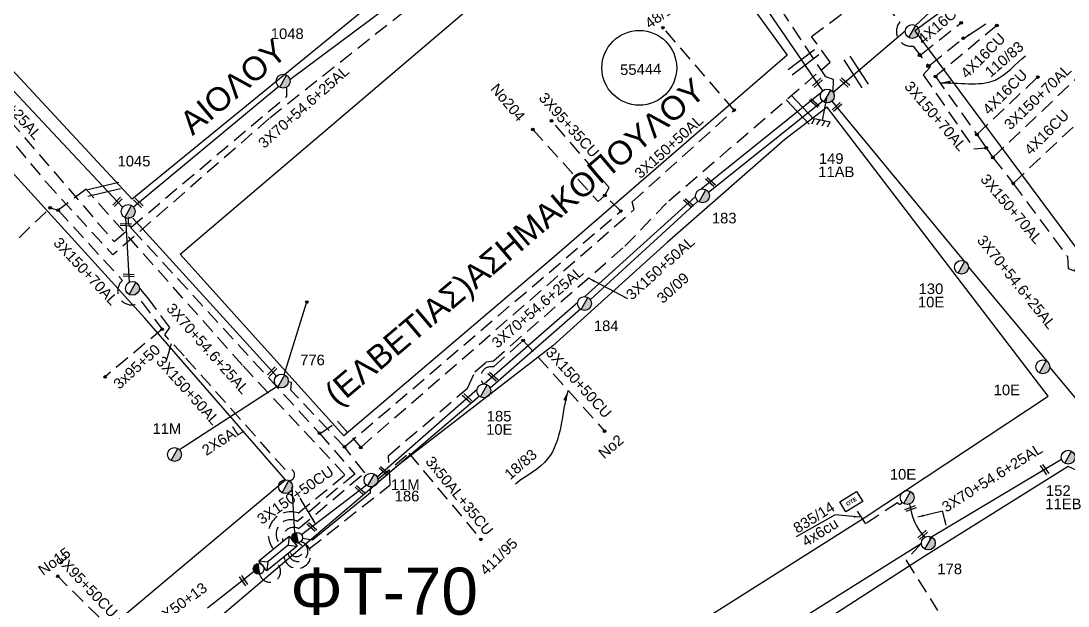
# Model space of a CAD drawing. Header units: millimetres. Extents: x 1266 to 3066, y 765 to 1784.
# Drawn here: x 1362.8 to 1540.8, y 1364.7 to 1464.3 of the extents above; entities that cross this region are included whole.
import ezdxf

# ---------------------------------------------------------------- set-up
doc = ezdxf.new("R2010")
doc.units = ezdxf.units.MM
doc.linetypes.add('DASHED', pattern=[19.05, 12.7, -6.35])
for name, color, linetype in [('Pillar OTE', 7, 'Continuous'), ('Άγνωστα', 7, 'Continuous'), ('Γείωση', 7, 'Continuous'), ('Γυμνά εναέρια ΧΤ και ΦΟΠ (3Φ)   4x50+16AL', 7, 'Continuous'), ('Επιγραφές - Σχήματα', 7, 'Continuous'), ('Καλώδια ΧΤ   2x6AL', 7, 'DASHED'), ('Καλώδια ΧΤ   3x150+50AL', 7, 'DASHED'), ('Καλώδια ΧΤ   3x150+50CU', 7, 'DASHED'), ('Καλώδια ΧΤ   3x95+35 CU', 7, 'DASHED'), ('Καλώδια ΧΤ   3x95+50CU', 7, 'DASHED'), ('Μηχανική τομή', 7, 'Continuous'), ('Στύλος ΦΜ', 7, 'Continuous'), ('Στύλος ΦΜ @ 1', 7, 'Continuous'), ('Συνδέσεις', 7, 'Continuous'), ('Συνεστραμμένα ΧΤ   3x70+54.6+25 AL', 7, 'SYN_LINE'), ('Τομή', 7, 'Continuous'), ('Υποσταθμός εναέριος 2 στύλων', 7, 'Continuous'), ('Υποσταθμός πόλεως', 7, 'Continuous'), ('Υπόβαθρο ΔΕΗ', 7, 'Continuous'), ('Υπόγεια καλώδια Δικτύου ΧΤ και Παρ. ΧΤ - 3X150+70 AL', 7, 'DASHED'), ('Υπόγεια καλώδια Παροχών ΧΤ   4x16CU', 7, 'DASHED'), ('Υπόγεια καλώδια Παροχών ΧΤ   4x50AL', 7, 'DASHED')]:
    doc.layers.add(name, color=color, linetype=linetype)
doc.styles.get("Standard").update_dxf_attribs({"font": 'arial.ttf'})
doc.linetypes.add('SYN_LINE', pattern='A,0.5,-0.0001,["/\\/\\/\\/",Standard,S=0.1,R=0,X=0,Y=-0.05],-0.25', length=0.7501)
doc.dimstyles.new('ISO-25', dxfattribs={"dimtxt": 2.5, "dimasz": 2.5, "dimexe": 1.25, "dimexo": 0.625, "dimtad": 1, "dimtxsty": 'Standard', "dimcen": 2.5, "dimadec": 0, "dimazin": 0, "dimtfac": 1, "dimtmove": 0, "dimatfit": 3, "dimfxl": 1, "dimarcsym": 0})

# ---------------------------------------------------------------- blocks, each defined once
blk = doc.blocks.new('ΥΠΑΡΧΩΝ ΤΣΙΜΕΝΤΕΝΙΟΣ ΣΤΥΛΟΣ')
at = {"layer": 'Στύλος ΦΜ'}
blk.add_hatch(color=7, dxfattribs=at).paths.add_polyline_path([(-1.29, -2.28, 0.574793), (2.62, 0, 0.268822), (1.3, 2.27)])
at = {"layer": 'Στύλος ΦΜ', "color": 7}
blk.add_line((-1.29, -2.28), (1.3, 2.27), dxfattribs=at)
blk.add_circle((0, 0), 2.62, dxfattribs=at)
at = {"layer": 'Στύλος ΦΜ', "flags": 4}
for tag, p in [('ΑΡΙΘΜΟΣ', (-4.68, 8.05)), ('ΤΥΠΟΣ', (-4.91, 3.03))]:
    blk.add_attdef(tag, p, '', height=4, dxfattribs=at)
blk = doc.blocks.new('ΜΗΧΑΝΙΚΗ ΤΟΜΗ')
at = {"layer": 'Μηχανική τομή', "ltscale": 40}
for p, q in [((-1.89, 0.78), (1.89, 0.78)), ((1.89, 0), (-1.89, 0))]:
    blk.add_line(p, q, dxfattribs=at)
blk = doc.blocks.new('_ΣΥΝΔΕΣΗ')
at = {"layer": 'Συνδέσεις', "linetype": 'SYN_LINE', "ltscale": 40}
blk.add_hatch(color=256, dxfattribs=at).paths.add_polyline_path([(0.5, -0.01, 1), (-0.5, -0.01, 1)])
at = {"layer": 'Συνδέσεις'}
blk.add_circle((0, -0.01), 0.5, dxfattribs=at)
blk = doc.blocks.new('ΓΕΙΩΣΗ')
at = {"layer": 'Γείωση', "ltscale": 40}
for p, q in [((-2.34, 11.45), (-3, 9.45)), ((-0.34, 11.45), (-1, 9.45)), ((0, 9.45), (0, 0)), ((1.66, 11.45), (1, 9.45)), ((3.66, 11.45), (3, 9.45))]:
    blk.add_line(p, q, dxfattribs=at)
blk.add_lwpolyline([(-3, 9.45), (3, 9.45)], dxfattribs=at)
blk = doc.blocks.new('ΥΠΟΣΤΑΘΜΟΣ ΕΝΑΕΡΙΟΣ ΕΠΙ 2 ΣΤΥΛΩΝ')
at = {"layer": 'Υποσταθμός εναέριος 2 στύλων', "linetype": 'Continuous'}
for points in [[(-11.97, -2.11, 0.574793), (-8.45, -0.07, 0.268822), (-9.64, 1.98)], [(9.68, -2.15, 0.574793), (13.19, -0.1, 0.268822), (12.01, 1.95)]]:
    blk.add_hatch(color=256, dxfattribs=at).paths.add_polyline_path(points)
for p, q in [((-11.97, -2.11), (-9.64, 1.98)), ((9.68, -2.15), (12.01, 1.95))]:
    blk.add_line(p, q, dxfattribs=at)
for centre in [(-10.81, -0.07), (10.84, -0.1)]:
    blk.add_circle(centre, 2.36, dxfattribs=at)
at = {"layer": 'Υποσταθμός πόλεως', "linetype": 'Continuous', "ltscale": 40}
blk.add_lwpolyline([(-8.57, 2.82), (8.57, 2.82), (8.57, -2.82), (-8.57, -2.82)], close=True, dxfattribs=at)
for points in [[(-5.75, 0), (-8.57, 2.82)], [(-8.57, -2.82), (-5.75, 0)], [(-5.75, 0), (5.75, 0)], [(5.75, 0), (8.57, 2.82)], [(8.57, -2.82), (5.75, 0)]]:
    blk.add_lwpolyline(points, dxfattribs=at)
at = {"layer": 'Υποσταθμός εναέριος 2 στύλων', "ltscale": 40, "flags": 1}
for tag, p in [('ΜΕΤΑΣΧΗΜΑΤΙΣΜΟΣ', (14.09, 2.51)), ('ΙΣΧΥΣ', (14.07, -0.28)), ('ΑΡΙΘΜΟΣ', (14.19, -3))]:
    blk.add_attdef(tag, p, '', height=1.8, dxfattribs=at)
blk = doc.blocks.new('ΤΟΜΗ')
at = {"layer": 'Τομή', "ltscale": 40}
for p, q in [((-5.68, 0), (5.68, 0)), ((5.68, -2.33), (-5.68, -2.33))]:
    blk.add_line(p, q, dxfattribs=at)
blk = doc.blocks.new('TSONTA XT1')
at = {"ltscale": 40}
h = blk.add_hatch(color=256, dxfattribs=at)
h.dxf.hatch_style = 1
h.paths.add_polyline_path([(595.96, 2487.66), (597.07, 2488.77), (595.96, 2489.87), (594.85, 2488.77)])
blk.add_lwpolyline([(594.85, 2488.77), (595.96, 2489.87), (597.07, 2488.77), (595.96, 2487.66)], close=True, dxfattribs=at)
blk = doc.blocks.new('PILLAR ΟΤΕ')
at = {"layer": 'Pillar OTE', "ltscale": 40}
blk.add_lwpolyline([(-3.31, 2.02), (3.39, 2.02), (3.39, -1.99), (-3.31, -1.99)], close=True, dxfattribs=at)
at = {"layer": 'Pillar OTE', "insert": (-1.81, 0.71), "char_height": 1.3575, "width": 109.961, "attachment_point": 1}
blk.add_mtext('{\\fArial|b1|i0|c161|p34;OTE}', dxfattribs=at)

msp = doc.modelspace()

# ---------------------------------------------------------------- linework, layer by layer
at = {"layer": 'Άγνωστα', "color": 85, "linetype": 'DASHED', "ltscale": 0.2}
for points in [[(1354.3, 1419.41), (1367.78, 1432.46), (1369.15, 1432.03)], [(1383.27, 1416.56), (1386.81, 1411.78), (1377.1, 1403.67)]]:
    msp.add_lwpolyline(points, dxfattribs=at)
at = {"layer": 'Άγνωστα', "color": 1, "linetype": 'DASHED', "ltscale": 0.2}
msp.add_lwpolyline([(1423.49, 1386.26), (1428.75, 1390.67), (1440.99, 1376.03)], dxfattribs=at)
at = {"layer": 'Άγνωστα', "color": 151, "linetype": 'DASHED', "ltscale": 0.2}
msp.add_lwpolyline([(1515.87, 1375.4), (1513.27, 1372.41), (1518.62, 1363.91)], dxfattribs=at)
at = {"layer": 'Άγνωστα', "color": 151, "ltscale": 0.2}
msp.add_lwpolyline([(1402.5, 1370.59), (1394.53, 1364.32)], dxfattribs=at)
at = {"layer": 'Άγνωστα', "color": 2, "linetype": 'DASHED', "ltscale": 0.2}
msp.add_arc((1409.8, 1373.39), 2.3, 188.3883, 75.9812, dxfattribs=at)
at = {"layer": 'Άγνωστα', "color": 62, "linetype": 'DASHED', "ltscale": 0.2}
msp.add_arc((1409.88, 1373.98), 1.71, 192.7085, 73.497, dxfattribs=at)
at = {"layer": 'Άγνωστα', "color": 1, "linetype": 'DASHED', "ltscale": 0.2}
msp.add_arc((1409.62, 1374.26), 1.17, 200.022, 76.3124, dxfattribs=at)
at = {"layer": 'Γυμνά εναέρια ΧΤ και ΦΟΠ (3Φ)   4x50+16AL', "color": 27}
msp.add_lwpolyline([(1499.1, 1452.36), (1485.16, 1472.8)], dxfattribs=at)
at = {"layer": 'Επιγραφές - Σχήματα', "linetype": 'Continuous'}
msp.add_circle((1467.91, 1456.27), 6.36, dxfattribs=at)
at = {"layer": 'Επιγραφές - Σχήματα', "color": 151, "linetype": 'DASHED', "ltscale": 0.2}
msp.add_arc((1405.12, 1370.56), 1.82, 194.7366, 52.2249, dxfattribs=at)
at = {"layer": 'Καλώδια ΧΤ   2x6AL', "color": 30, "linetype": 'SYN_LINE', "ltscale": 15}
msp.add_lwpolyline([(1407.55, 1404.05), (1411.43, 1416.42)], dxfattribs=at)
at = {"layer": 'Καλώδια ΧΤ   2x6AL', "color": 30, "linetype": 'SYN_LINE', "ltscale": 20}
msp.add_lwpolyline([(1406.37, 1402.04), (1389.77, 1391.28)], dxfattribs=at)
at = {"layer": 'Καλώδια ΧΤ   3x150+50AL', "color": 2, "ltscale": 0.2}
for points in [[(1411.84, 1374.45), (1425.55, 1385.28), (1425.31, 1390.29), (1438.69, 1401.76), (1439.98, 1404.52), (1441.89, 1406.21), (1443.11, 1406.41), (1465.48, 1425.92), (1472.93, 1433.64), (1500.35, 1457.21), (1497.2, 1461.6), (1505.23, 1467.53), (1502.78, 1471.66)], [(1407.72, 1387.9), (1390.53, 1407.24), (1387.28, 1410.81), (1388.13, 1412.08), (1384.58, 1416.85), (1382.93, 1418.89)]]:
    msp.add_lwpolyline(points, dxfattribs=at)
at = {"layer": 'Καλώδια ΧΤ   3x150+50AL', "color": 6, "ltscale": 0.2}
msp.add_lwpolyline([(1413.63, 1393.99), (1416.62, 1396.14), (1420.56, 1391.68), (1467.05, 1432.15), (1466.72, 1433.48), (1484.06, 1449.09), (1471.94, 1463.1)], dxfattribs=at)
at = {"layer": 'Καλώδια ΧΤ   3x150+50AL', "color": 30, "ltscale": 0.2}
msp.add_lwpolyline([(1417.82, 1391.76), (1464.8, 1431.9), (1462.05, 1434.55)], dxfattribs=at)
at = {"layer": 'Καλώδια ΧΤ   3x150+50AL', "color": 2, "ltscale": 0.2}
msp.add_arc((1408.28, 1387.02), 1.04, 277.133, 122.4072, dxfattribs=at)
at = {"layer": 'Καλώδια ΧΤ   3x150+50CU', "color": 7, "ltscale": 0.2}
msp.add_lwpolyline([(1401.36, 1512.47), (1404.56, 1514.09), (1433.99, 1470.59), (1405.01, 1447.63), (1378.44, 1424.45)], dxfattribs=at)
at = {"layer": 'Καλώδια ΧΤ   3x150+50CU', "color": 133, "ltscale": 0.2}
msp.add_lwpolyline([(1300.79, 1509.32), (1329.9, 1478.14), (1332.74, 1478.05), (1367.14, 1436.73), (1378.44, 1424.45)], dxfattribs=at)
at = {"layer": 'Καλώδια ΧΤ   3x150+50CU', "color": 5, "ltscale": 0.2}
msp.add_lwpolyline([(1301.72, 1509.95), (1330.31, 1479.39), (1333.61, 1479.05), (1378.64, 1426.7), (1408.01, 1451.47), (1408.01, 1453.01)], dxfattribs=at)
at = {"layer": 'Καλώδια ΧΤ   3x150+50CU', "linetype": 'DASHED', "ltscale": 0.2}
msp.add_lwpolyline([(1517.34, 1456.79), (1522.85, 1461.22)], dxfattribs=at)
at = {"layer": 'Καλώδια ΧΤ   3x150+50CU', "color": 85, "ltscale": 0.2}
msp.add_lwpolyline([(1409.94, 1380.51), (1409.94, 1380.51), (1417.89, 1387), (1400.46, 1405.67), (1373.91, 1435.6), (1369.15, 1432.03)], dxfattribs=at)
at = {"layer": 'Καλώδια ΧΤ   3x150+50CU', "color": 6, "ltscale": 0.2}
msp.add_lwpolyline([(1381.72, 1428.83), (1413.55, 1394.08), (1419.57, 1387.15), (1409.78, 1379.07)], dxfattribs=at)
at = {"layer": 'Καλώδια ΧΤ   3x150+50CU', "color": 1, "ltscale": 0.2}
msp.add_lwpolyline([(1443.13, 1405.37), (1448.16, 1409.87), (1462.02, 1394.46)], dxfattribs=at)
at = {"layer": 'Καλώδια ΧΤ   3x150+50CU', "color": 30, "ltscale": 0.2}
msp.add_lwpolyline([(1410, 1377.85), (1410, 1377.85), (1421.24, 1387.35), (1417.82, 1391.76), (1408.7, 1401.4), (1408.78, 1402.73), (1408.24, 1402.82)], dxfattribs=at)
at = {"layer": 'Καλώδια ΧΤ   3x150+50CU', "color": 151, "linetype": 'DASHED', "ltscale": 0.2}
msp.add_lwpolyline([(1512.57, 1382.36, -0.733966), (1511.83, 1382.26), (1506.41, 1378.68), (1504.47, 1381.61)], format="xyb", dxfattribs=at)
at = {"layer": 'Καλώδια ΧΤ   3x150+50CU', "color": 6, "ltscale": 0.2}
for centre, radius, start, end in [((1382.78, 1430.24), 1.76, 159.5387, 233.1393), ((1408.61, 1376.92), 2.44, 61.2683, 222.247)]:
    msp.add_arc(centre, radius, start, end, dxfattribs=at)
at = {"layer": 'Καλώδια ΧΤ   3x150+50CU', "color": 1, "ltscale": 0.2}
msp.add_arc((1442.74, 1403.63), 1.78, 77.4537, 220.9274, dxfattribs=at)
at = {"layer": 'Καλώδια ΧΤ   3x150+50CU', "color": 85, "ltscale": 0.2}
msp.add_arc((1408.7, 1376.86), 3.86, 71.2166, 219.5318, dxfattribs=at)
at = {"layer": 'Καλώδια ΧΤ   3x150+50CU', "color": 30, "ltscale": 0.2}
msp.add_arc((1409.15, 1376.19), 1.87, 62.9245, 194.6171, dxfattribs=at)
at = {"layer": 'Καλώδια ΧΤ   3x95+35 CU', "color": 30, "ltscale": 0.2}
msp.add_lwpolyline([(1449.8, 1445.78), (1460.93, 1433.5), (1462.05, 1434.55), (1462.78, 1435.93), (1453.01, 1447.25)], dxfattribs=at)
at = {"layer": 'Καλώδια ΧΤ   3x95+50CU', "color": 151, "ltscale": 0.2}
msp.add_lwpolyline([(1378.8, 1360.11), (1369.06, 1369.74)], dxfattribs=at)
at = {"layer": 'Συνεστραμμένα ΧΤ   3x70+54.6+25 AL', "color": 62, "ltscale": 20}
for p, q in [((1422.23, 1383.93), (1422.27, 1384.94)), ((1412.35, 1375.89), (1410.65, 1376.16))]:
    msp.add_line(p, q, dxfattribs=at)
at = {"layer": 'Συνεστραμμένα ΧΤ   3x70+54.6+25 AL', "color": 6, "ltscale": 20}
for points in [[(1430.29, 1470.51), (1408.53, 1454.22)], [(1406.64, 1453.08), (1381.96, 1432.58)]]:
    msp.add_lwpolyline(points, dxfattribs=at)
at = {"layer": 'Συνεστραμμένα ΧΤ   3x70+54.6+25 AL', "color": 27, "ltscale": 20}
for points in [[(1380.09, 1432.53), (1345.39, 1469.61)], [(1380.58, 1430.75), (1381.21, 1419.78)]]:
    msp.add_lwpolyline(points, dxfattribs=at)
at = {"layer": 'Συνεστραμμένα ΧΤ   3x70+54.6+25 AL', "color": 1, "ltscale": 8}
msp.add_lwpolyline([(1514.85, 1463.5), (1520.64, 1468.94)], dxfattribs=at)
at = {"layer": 'Συνεστραμμένα ΧΤ   3x70+54.6+25 AL', "color": 1, "ltscale": 20}
for points in [[(1500.85, 1452.11), (1513.13, 1462.56)], [(1478.46, 1435.65), (1498.92, 1452.17)], [(1458.65, 1417.34), (1477.48, 1434.36)], [(1441.56, 1402.47), (1457.44, 1416.38)], [(1423.36, 1386.68), (1440.37, 1401.6)]]:
    msp.add_lwpolyline(points, dxfattribs=at)
at = {"layer": 'Συνεστραμμένα ΧΤ   3x70+54.6+25 AL', "color": 62, "ltscale": 20}
for points in [[(1499.09, 1450.58), (1479.66, 1435.08)], [(1500.66, 1450.6), (1523.02, 1423.46)], [(1477.89, 1433.58), (1459.58, 1416.8)], [(1523.87, 1422.34), (1537.24, 1406.3)], [(1457.9, 1415.21), (1442.58, 1401.76)], [(1537.68, 1405.27), (1552.6, 1387.34)], [(1440.75, 1400.39), (1423.37, 1385.57)]]:
    msp.add_lwpolyline(points, dxfattribs=at)
at = {"layer": 'Συνεστραμμένα ΧΤ   3x70+54.6+25 AL', "color": 30, "ltscale": 20}
msp.add_lwpolyline([(1381.85, 1430.68), (1406.23, 1403.79)], dxfattribs=at)
at = {"layer": 'Συνεστραμμένα ΧΤ   3x70+54.6+25 AL', "color": 151, "ltscale": 20}
for points in [[(1517.16, 1376.22), (1539.69, 1389.65)], [(1492.96, 1360.95), (1515.87, 1375.4)]]:
    msp.add_lwpolyline(points, dxfattribs=at)
at = {"layer": 'Συνεστραμμένα ΧΤ   3x70+54.6+25 AL', "color": 2, "ltscale": 10}
msp.add_lwpolyline([(1409.37, 1377.13), (1408.94, 1384.97)], dxfattribs=at)
at = {"layer": 'Συνεστραμμένα ΧΤ   3x70+54.6+25 AL', "color": 1, "ltscale": 15}
msp.add_lwpolyline([(1410.49, 1376.84), (1421.5, 1385.27)], dxfattribs=at)
at = {"layer": 'Συνεστραμμένα ΧΤ   3x70+54.6+25 AL', "color": 62, "ltscale": 15}
msp.add_lwpolyline([(1422.23, 1383.93), (1412.35, 1375.89)], dxfattribs=at)
at = {"layer": 'Συνεστραμμένα ΧΤ   3x70+54.6+25 AL', "color": 151, "ltscale": 8}
msp.add_arc((1523.83, 1383.14), 10.02, 186.3085, 222.266, dxfattribs=at)
at = {"layer": 'Υπόβαθρο ΔΕΗ'}
for points in [[(1403.3, 1581.16), (1405.55, 1575.91), (1436.19, 1535.19), (1451.87, 1513.13), (1465.64, 1494.27), (1480.85, 1475.27), (1493.04, 1458.41), (1480.08, 1447.21), (1453.06, 1423.75), (1417.71, 1393.65), (1396.94, 1416.7), (1389.89, 1424.58), (1443.55, 1470.36), (1413.37, 1514.62), (1393.51, 1542.14)], [(1658.35, 1581.16), (1644.27, 1569.36), (1631.26, 1558.09), (1614.71, 1544.58), (1599.92, 1532.86), (1589.87, 1522.81), (1564.86, 1502.14), (1549.79, 1489.76), (1527.42, 1471.86), (1514.76, 1462.56), (1525.98, 1447.42), (1564.61, 1395.42)], [(1386.48, 1531.63), (1428.29, 1472.01), (1381.69, 1433.9), (1359.02, 1458.38), (1324.07, 1496.82), (1298.07, 1525.34)], [(1293.79, 1290.8), (1331.22, 1321.86), (1377.89, 1361.01), (1407.77, 1386.18), (1383.85, 1413.69), (1356.55, 1443.68), (1302.55, 1502.14), (1297.48, 1496.79), (1283.51, 1483.33)], [(1293.21, 1245.39), (1388.99, 1305.44), (1506.11, 1379.68), (1537.41, 1400.39), (1499.86, 1449.57), (1492.64, 1444.06), (1472.65, 1426.53)], [(1472.65, 1426.53), (1453.21, 1408.94), (1427.06, 1388.72), (1399.6, 1365.33), (1379.19, 1348.01), (1362.36, 1333.73), (1344.06, 1318.21), (1325.65, 1302.58), (1308.74, 1288.23), (1293.37, 1275.19)], [(1501.2, 1380.22), (1494.56, 1376.43)]]:
    msp.add_lwpolyline(points, dxfattribs=at)
at = {"layer": 'Υπόβαθρο ΔΕΗ', "ltscale": 0.2}
msp.add_lwpolyline([(1529.28, 1301.37), (1581, 1343.15), (1550.1, 1384.17), (1540.81, 1388.42), (1516.15, 1372.97), (1461.49, 1337.68), (1483.1, 1305.51), (1505.32, 1272.44), (1527.94, 1238.47), (1558.37, 1257.53), (1585.14, 1274.3), (1615.99, 1294.38), (1586.81, 1334.06), (1536.46, 1293.49)], dxfattribs=at)
at = {"layer": 'Υπόγεια καλώδια Δικτύου ΧΤ και Παρ. ΧΤ - 3X150+70 AL', "color": 27, "ltscale": 0.2}
msp.add_lwpolyline([(1500.94, 1452.19), (1500.85, 1452.11), (1500.95, 1454.29), (1499.64, 1454.71), (1487.53, 1472.91), (1486.8, 1475.5), (1485.52, 1476.08), (1476.78, 1486.79), (1466.57, 1499.34), (1465.18, 1501.14), (1477.09, 1510.5), (1472.34, 1516.82, -1.279122), (1474.07, 1529.55), (1496.71, 1547.85), (1508.52, 1532.5)], format="xyb", dxfattribs=at)
at = {"layer": 'Υπόγεια καλώδια Δικτύου ΧΤ και Παρ. ΧΤ - 3X150+70 AL', "color": 2, "ltscale": 0.2}
for points in [[(1504.77, 1472.89), (1512.18, 1464.04)], [(1514.45, 1459.97), (1517.29, 1456.3), (1516.19, 1455.09)], [(1528.02, 1441), (1547.5, 1459.47)], [(1516.19, 1455.09), (1524.8, 1442.5), (1526.88, 1442.66)], [(1518.27, 1454.79), (1525.3, 1444.92), (1526.88, 1442.66), (1528.02, 1441), (1531.49, 1436.61), (1540.68, 1424.19), (1540.83, 1422.12), (1541.87, 1421.75), (1542.24, 1422.38), (1542.72, 1422.78)]]:
    msp.add_lwpolyline(points, dxfattribs=at)
at = {"layer": 'Υπόγεια καλώδια Δικτύου ΧΤ και Παρ. ΧΤ - 3X150+70 AL', "color": 85, "ltscale": 0.2}
msp.add_lwpolyline([(1369.15, 1432.03), (1380.06, 1420.09)], dxfattribs=at)
at = {"layer": 'Υπόγεια καλώδια Δικτύου ΧΤ και Παρ. ΧΤ - 3X150+70 AL', "color": 2, "ltscale": 0.2}
msp.add_arc((1514.11, 1462.45), 2.5, 140.4529, 277.8374, dxfattribs=at)
at = {"layer": 'Υπόγεια καλώδια Δικτύου ΧΤ και Παρ. ΧΤ - 3X150+70 AL', "color": 85, "ltscale": 0.2}
msp.add_arc((1381.63, 1418.3), 2.38, 131.2425, 313.425, dxfattribs=at)
at = {"layer": 'Υπόγεια καλώδια Παροχών ΧΤ   4x16CU', "color": 2, "linetype": 'DASHED', "ltscale": 0.2}
msp.add_lwpolyline([(1515.89, 1458.61), (1522.61, 1463.93)], dxfattribs=at)
at = {"layer": 'Υπόγεια καλώδια Παροχών ΧΤ   4x16CU', "color": 2, "ltscale": 0.2}
for points in [[(1528.68, 1463.46), (1518.27, 1454.79)], [(1525.3, 1444.92), (1535.64, 1454.71)], [(1531.49, 1436.61), (1542.75, 1447.23)]]:
    msp.add_lwpolyline(points, dxfattribs=at)

# ---------------------------------------------------------------- block references
at = {"layer": 'Pillar OTE', "xscale": 0.5, "yscale": 0.5, "zscale": 0.5, "rotation": 32.0999013506737}
msp.add_blockref('PILLAR ΟΤΕ', (1503.92, 1382.42), dxfattribs=at)
at = {"layer": 'Γείωση', "xscale": 0.4499999999998878, "yscale": 0.4499999999998878, "zscale": 0.4499999999998878, "rotation": 168.602427763593}
msp.add_blockref('ΓΕΙΩΣΗ', (1499.87, 1451.47), dxfattribs=at)
at = {"layer": 'Μηχανική τομή'}
for p, xscale, yscale, zscale, rotation in [((1498.07, 1453.86), 0.499999999999676, 0.499999999999676, 0.499999999999676, 222.2923170198004), ((1502.98, 1453.92), 0.4999999999996104, 0.4999999999996104, 0.4999999999996104, 138.4595618598603), ((1497.8, 1450.41), 0.4999999999996106, 0.4999999999996106, 0.4999999999996106, 138.4595618598603), ((1501.37, 1449.75), 0.499999999999676, 0.499999999999676, 0.499999999999676, 222.2923170198004), ((1480.14, 1437), 0.4999999999996104, 0.4999999999996104, 0.4999999999996104, 138.4595618598603), ((1379.36, 1433.31), 0.49999999999969, 0.49999999999969, 0.49999999999969, 44.85964447008058), ((1382.62, 1433.13), 0.499999999999841, 0.499999999999841, 0.499999999999841, 316.1475364099696), ((1476.42, 1433.41), 0.4999999999996104, 0.4999999999996104, 0.4999999999996104, 138.4595618598603), ((1380.64, 1429.76), 0.4999999999996328, 0.4999999999996328, 0.4999999999996328, 177.2541873711584), ((1381.13, 1421.16), 0.4999999999996328, 0.4999999999996328, 0.4999999999996328, 177.2541873711584), ((1405.65, 1404.42), 0.49999999999969, 0.49999999999969, 0.49999999999969, 44.85964447008058), ((1443.14, 1403.86), 0.4999999999996104, 0.4999999999996104, 0.4999999999996104, 138.4595618598603), ((1438.77, 1400.2), 0.4999999999996104, 0.4999999999996104, 0.4999999999996104, 138.4595618598603), ((1424.64, 1387.8), 0.4999999999996104, 0.4999999999996104, 0.4999999999996104, 138.4595618598603), ((1536.99, 1388.01), 0.4999999999995724, 0.4999999999995724, 0.4999999999995724, 124.4194748083478), ((1420.56, 1384.55), 0.4999999999996104, 0.4999999999996104, 0.4999999999996104, 138.4595618598603), ((1513.95, 1381.45), 0.499999999999676, 0.499999999999676, 0.499999999999676, 200.2149743173671), ((1412.39, 1378.27), 0.4999999999996104, 0.4999999999996104, 0.4999999999996104, 138.4595618598603), ((1515.96, 1376.93), 0.499999999999676, 0.499999999999676, 0.499999999999676, 222.2923170198004), ((1400.49, 1368.89), 0.5, 0.5, 0.5, 304.4528861802192)]:
    msp.add_blockref('ΜΗΧΑΝΙΚΗ ΤΟΜΗ', p, dxfattribs=dict(at, xscale=xscale, yscale=yscale, zscale=zscale, rotation=rotation))
at = {"layer": 'Στύλος ΦΜ @ 1', "ltscale": 40, "xscale": 0.4499999999998181, "yscale": 0.4499999999998181, "zscale": 0.4499999999998181}
for p in [(1514.31, 1462.45), (1381.76, 1418.74), (1407.77, 1385)]:
    msp.add_blockref('ΥΠΑΡΧΩΝ ΤΣΙΜΕΝΤΕΝΙΟΣ ΣΤΥΛΟΣ', p, dxfattribs=at)
at = {"layer": 'Στύλος ΦΜ @ 1', "ltscale": 40}
ref = msp.add_blockref('ΥΠΑΡΧΩΝ ΤΣΙΜΕΝΤΕΝΙΟΣ ΣΤΥΛΟΣ', (1407.37, 1454), dxfattribs=dict(at, xscale=0.4499999999998181, yscale=0.4499999999998181, zscale=0.4499999999998181))
ref.add_attrib('ΤΥΠΟΣ', '1048', (1405.28, 1461.17), dxfattribs={"layer": 'Στύλος ΦΜ', "height": 1.8, "flags": 4})
ref = msp.add_blockref('ΥΠΑΡΧΩΝ ΤΣΙΜΕΝΤΕΝΙΟΣ ΣΤΥΛΟΣ', (1499.87, 1451.47), dxfattribs=dict(at, xscale=0.4499999999998181, yscale=0.4499999999998181, zscale=0.4499999999998181))
ref.add_attrib('ΤΥΠΟΣ', '11AB', (1498.33, 1437.67), dxfattribs={"layer": 'Στύλος ΦΜ', "height": 1.8, "flags": 4})
ref.add_attrib('ΑΡΙΘΜΟΣ', '149', (1498.44, 1439.93), dxfattribs={"layer": 'Στύλος ΦΜ', "height": 1.8, "flags": 4})
ref = msp.add_blockref('ΥΠΑΡΧΩΝ ΤΣΙΜΕΝΤΕΝΙΟΣ ΣΤΥΛΟΣ', (1381.04, 1431.83), dxfattribs=dict(at, xscale=0.4499999999998181, yscale=0.4499999999998181, zscale=0.4499999999998181))
ref.add_attrib('ΤΥΠΟΣ', '1045', (1379.23, 1439.49), dxfattribs={"layer": 'Στύλος ΦΜ', "height": 1.8, "flags": 4})
ref = msp.add_blockref('ΥΠΑΡΧΩΝ ΤΣΙΜΕΝΤΕΝΙΟΣ ΣΤΥΛΟΣ', (1478.65, 1434.49), dxfattribs=dict(at, xscale=0.4499999999998181, yscale=0.4499999999998181, zscale=0.4499999999998181))
ref.add_attrib('ΤΥΠΟΣ', '183', (1480.25, 1429.8), dxfattribs={"layer": 'Στύλος ΦΜ', "height": 1.8, "flags": 4})
ref = msp.add_blockref('ΥΠΑΡΧΩΝ ΤΣΙΜΕΝΤΕΝΙΟΣ ΣΤΥΛΟΣ', (1522.69, 1422.33), dxfattribs=dict(at, xscale=0.4499999999998181, yscale=0.4499999999998181, zscale=0.4499999999998181))
ref.add_attrib('ΤΥΠΟΣ', '10E', (1515.28, 1415.51), dxfattribs={"layer": 'Στύλος ΦΜ', "height": 1.8, "flags": 4})
ref.add_attrib('ΑΡΙΘΜΟΣ', '130', (1515.39, 1417.77), dxfattribs={"layer": 'Στύλος ΦΜ', "height": 1.8, "flags": 4})
ref = msp.add_blockref('ΥΠΑΡΧΩΝ ΤΣΙΜΕΝΤΕΝΙΟΣ ΣΤΥΛΟΣ', (1458.6, 1416.16), dxfattribs=dict(at, xscale=0.4499999999998181, yscale=0.4499999999998181, zscale=0.4499999999998181))
ref.add_attrib('ΤΥΠΟΣ', '184', (1460.2, 1411.47), dxfattribs={"layer": 'Στύλος ΦΜ', "height": 1.8, "flags": 4})
ref = msp.add_blockref('ΥΠΑΡΧΩΝ ΤΣΙΜΕΝΤΕΝΙΟΣ ΣΤΥΛΟΣ', (1407.08, 1402.98), dxfattribs=dict(at, xscale=0.4499999999998181, yscale=0.4499999999998181, zscale=0.4499999999998181))
ref.add_attrib('ΤΥΠΟΣ', '776', (1410.27, 1405.66), dxfattribs={"layer": 'Στύλος ΦΜ', "height": 1.8, "flags": 4})
ref = msp.add_blockref('ΥΠΑΡΧΩΝ ΤΣΙΜΕΝΤΕΝΙΟΣ ΣΤΥΛΟΣ', (1536.5, 1405.38), dxfattribs=dict(at, xscale=0.4499999999998181, yscale=0.4499999999998181, zscale=0.4499999999998181))
ref.add_attrib('ΤΥΠΟΣ', '10E', (1528.15, 1400.56), dxfattribs={"layer": 'Στύλος ΦΜ', "height": 1.8, "flags": 4})
ref = msp.add_blockref('ΥΠΑΡΧΩΝ ΤΣΙΜΕΝΤΕΝΙΟΣ ΣΤΥΛΟΣ', (1441.5, 1401.3), dxfattribs=dict(at, xscale=0.4499999999998181, yscale=0.4499999999998181, zscale=0.4499999999998181))
ref.add_attrib('ΤΥΠΟΣ', '10E', (1441.88, 1393.83), dxfattribs={"layer": 'Στύλος ΦΜ', "height": 1.8, "flags": 4})
ref.add_attrib('ΑΡΙΘΜΟΣ', '185', (1441.99, 1396.09), dxfattribs={"layer": 'Στύλος ΦΜ', "height": 1.8, "flags": 4})
ref = msp.add_blockref('ΥΠΑΡΧΩΝ ΤΣΙΜΕΝΤΕΝΙΟΣ ΣΤΥΛΟΣ', (1388.92, 1390.47), dxfattribs=dict(at, xscale=0.4499999999998181, yscale=0.4499999999998181, zscale=0.4499999999998181))
ref.add_attrib('ΤΥΠΟΣ', '11M', (1385.17, 1393.98), dxfattribs={"layer": 'Στύλος ΦΜ', "height": 1.8, "flags": 4})
ref = msp.add_blockref('ΥΠΑΡΧΩΝ ΤΣΙΜΕΝΤΕΝΙΟΣ ΣΤΥΛΟΣ', (1540.82, 1390), dxfattribs=dict(at, xscale=0.4499999999998181, yscale=0.4499999999998181, zscale=0.4499999999998181))
ref.add_attrib('ΤΥΠΟΣ', '11EB', (1536.93, 1381.16), dxfattribs={"layer": 'Στύλος ΦΜ', "height": 1.8, "flags": 4})
ref.add_attrib('ΑΡΙΘΜΟΣ', '152', (1537.04, 1383.42), dxfattribs={"layer": 'Στύλος ΦΜ', "height": 1.8, "flags": 4})
ref = msp.add_blockref('ΥΠΑΡΧΩΝ ΤΣΙΜΕΝΤΕΝΙΟΣ ΣΤΥΛΟΣ', (1422.32, 1386.12), dxfattribs=dict(at, xscale=0.4499999999998181, yscale=0.4499999999998181, zscale=0.4499999999998181))
ref.add_attrib('ΤΥΠΟΣ', '186', (1426.34, 1382.5), dxfattribs={"layer": 'Στύλος ΦΜ', "height": 1.8, "flags": 4})
ref.add_attrib('ΑΡΙΘΜΟΣ', '11M', (1425.69, 1384.43), dxfattribs={"layer": 'Στύλος ΦΜ', "height": 1.8, "flags": 4})
ref = msp.add_blockref('ΥΠΑΡΧΩΝ ΤΣΙΜΕΝΤΕΝΙΟΣ ΣΤΥΛΟΣ', (1513.45, 1383.14), dxfattribs=dict(at, xscale=0.4499999999998181, yscale=0.4499999999998181, zscale=0.4499999999998181))
ref.add_attrib('ΑΡΙΘΜΟΣ', '10E', (1510.5, 1386.2), dxfattribs={"layer": 'Στύλος ΦΜ', "height": 1.8, "flags": 4})
ref = msp.add_blockref('ΥΠΑΡΧΩΝ ΤΣΙΜΕΝΤΕΝΙΟΣ ΣΤΥΛΟΣ', (1517.04, 1375.4), dxfattribs=dict(at, xscale=0.4499999999998181, yscale=0.4499999999998181, zscale=0.4499999999998181))
ref.add_attrib('ΤΥΠΟΣ', '178', (1518.58, 1370.1), dxfattribs={"layer": 'Στύλος ΦΜ', "height": 1.8, "flags": 4})
at = {"layer": 'Συνδέσεις', "xscale": 0.4499999999998181, "yscale": 0.4499999999998181, "zscale": 0.4499999999998181}
for p in [(1471.94, 1463.1), (1522.61, 1463.93), (1528.68, 1463.46), (1522.95, 1461.3), (1518.27, 1454.79), (1535.64, 1454.71), (1484.06, 1449.09), (1453.01, 1447.25), (1449.8, 1445.78), (1525.3, 1444.92), (1526.88, 1442.66), (1528.02, 1441), (1531.49, 1436.61), (1462.05, 1434.55), (1367.78, 1432.46), (1369.15, 1432.03), (1464.8, 1431.9), (1411.43, 1416.42), (1386.81, 1411.78), (1448.16, 1409.87), (1377.1, 1403.67), (1413.55, 1394.09), (1462.02, 1394.46), (1417.82, 1391.76), (1420.56, 1391.68), (1440.99, 1376.03), (1369.06, 1369.75)]:
    msp.add_blockref('_ΣΥΝΔΕΣΗ', p, dxfattribs=at)
at = {"layer": 'Συνδέσεις', "xscale": 0.3075184835441075, "yscale": 0.3075184835441075, "zscale": 0.3075184835441075}
for p, rotation in [((1742.71, 704.95), 30.24067151620908), ((1825.96, 732.77), 36.57679974895085)]:
    msp.add_blockref('TSONTA XT1', p, dxfattribs=dict(at, rotation=rotation))
at = {"layer": 'Τομή'}
for p, xscale, yscale, zscale, rotation in [((1495.46, 1457.69), 0.5000000000000571, 0.5000000000000571, 0.5000000000000571, 37.21009098818999), ((1505.26, 1455.86), 0.5000000000000248, 0.5000000000000248, 0.5000000000000248, 302.6060753479009), ((1495.68, 1449.55), 0.5000000000000315, 0.5000000000000315, 0.5000000000000315, 313.383341134172), ((1376.7, 1436.15), 0.5000000000000557, 0.5000000000000557, 0.5000000000000557, 13.14245040721306)]:
    msp.add_blockref('ΤΟΜΗ', p, dxfattribs=dict(at, xscale=xscale, yscale=yscale, zscale=zscale, rotation=rotation))
at = {"layer": 'Υποσταθμός εναέριος 2 στύλων', "xscale": 0.3887865687479456, "yscale": 0.3887865687479456, "zscale": 0.3887865687479456, "rotation": 219.1020517685786}
msp.add_blockref('ΥΠΟΣΤΑΘΜΟΣ ΕΝΑΕΡΙΟΣ ΕΠΙ 2 ΣΤΥΛΩΝ', (1406.51, 1373.63), dxfattribs=at)

# ---------------------------------------------------------------- texts
at = {"layer": 'Επιγραφές - Σχήματα', "color": 7, "char_height": 1.8, "width": 168.3718, "attachment_point": 1}
for s, insert, rotation in [('48/10', (1468.64, 1464.3), 35.9239), ('110/83', (1526.45, 1455.91), 40.9899), ('55444', (1464.64, 1456.84), 1.1037), ('No204', (1443.88, 1453.8), 310.229), ('30/09', (1470.69, 1417.38), 42.0656), ('3x95+50', (1378.32, 1402.78), 42.8558), ('No2', (1460.76, 1390.98), 40.9899), ('3x50AL+35CU', (1432.85, 1390.38), 309.1615), ('18/83', (1444.78, 1387.42), 40.9899), ('411/95', (1440.62, 1371.08), 44.1281)]:
    msp.add_mtext(s, dxfattribs=dict(at, insert=insert, rotation=rotation))
at = {"layer": 'Επιγραφές - Σχήματα', "linetype": 'Continuous', "char_height": 4, "width": 13.3189, "attachment_point": 1, "rotation": 40.2222}
for s, insert in [('ΑΙΟΛΟΥ', (1389.39, 1447.68)), ('(ΕΛΒΕΤΙΑΣ)ΑΣΗΜΑΚΟΠΟΥΛΟΥ', (1414.01, 1401.62))]:
    msp.add_mtext(s, dxfattribs=dict(at, insert=insert))
at = {"layer": 'Επιγραφές - Σχήματα', "char_height": 1.8, "attachment_point": 1, "rotation": 36.0594}
for s, insert in [('No15', (1365.52, 1371.25)), ('4X50+13', (1385.4, 1362.87))]:
    msp.add_mtext_dynamic_manual_height_columns(s, width=7.5742, gutter_width=12.5, heights=[0], dxfattribs=dict(at, insert=insert))
at = {"layer": 'Επιγραφές - Σχήματα', "linetype": 'Continuous', "insert": (1408.59, 1371.21), "char_height": 8, "width": 13.3189, "attachment_point": 1}
msp.add_mtext('ΦΤ-70', dxfattribs=at)
at = {"layer": 'Καλώδια ΧΤ   2x6AL', "color": 7, "insert": (1393.34, 1391.71), "char_height": 1.8, "width": 168.3718, "attachment_point": 1, "rotation": 32.8336}
msp.add_mtext('2X6AL', dxfattribs=at)
at = {"layer": 'Καλώδια ΧΤ   3x150+50AL', "color": 7, "char_height": 1.8, "width": 168.3718, "attachment_point": 1}
for insert, rotation in [((1466.9, 1438.63), 42.0656), ((1465.46, 1417.98), 42.0656), ((1387.01, 1407.4), 311.8338)]:
    msp.add_mtext('3X150+50AL', dxfattribs=dict(at, insert=insert, rotation=rotation))
at = {"layer": 'Καλώδια ΧΤ   3x150+50CU', "color": 7, "char_height": 1.8, "width": 168.3718, "attachment_point": 1}
for insert, rotation in [((1453.21, 1408.94), 312.0874), ((1402.72, 1379.95), 34.9791)]:
    msp.add_mtext('3X150+50CU', dxfattribs=dict(at, insert=insert, rotation=rotation))
at = {"layer": 'Καλώδια ΧΤ   3x95+35 CU', "color": 7, "insert": (1452.04, 1452.26), "char_height": 1.8, "width": 168.3718, "attachment_point": 1, "rotation": 312.0527}
msp.add_mtext('3X95+35CU', dxfattribs=at)
at = {"layer": 'Καλώδια ΧΤ   3x95+50CU', "color": 7, "insert": (1369.93, 1373.78), "char_height": 1.8, "width": 168.3718, "attachment_point": 1, "rotation": 313.5462}
msp.add_mtext('3X95+50CU', dxfattribs=at)
at = {"layer": 'Συνεστραμμένα ΧΤ   3x70+54.6+25 AL', "color": 7, "char_height": 1.8, "width": 168.3718, "attachment_point": 1}
for insert, rotation in [((1353.49, 1459.7), 311.6598), ((1402.95, 1443.79), 41.6598), ((1526.61, 1428.02), 308.8046), ((1442.62, 1409.81), 40.8721), ((1388.75, 1416.41), 311.6598), ((1519.11, 1382.08), 32.0916)]:
    msp.add_mtext('3X70+54.6+25AL', dxfattribs=dict(at, insert=insert, rotation=rotation))
at = {"layer": 'Υπόγεια καλώδια Δικτύου ΧΤ και Παρ. ΧΤ - 3X150+70 AL', "color": 7, "char_height": 1.8, "width": 168.3718, "attachment_point": 1}
for insert, rotation in [((1529.73, 1446.89), 43.8451), ((1514.21, 1454.21), 310.4995), ((1527.14, 1438.42), 310.4995), ((1369.51, 1427.6), 313.0158)]:
    msp.add_mtext('3X150+70AL', dxfattribs=dict(at, insert=insert, rotation=rotation))
at = {"layer": 'Υπόγεια καλώδια Παροχών ΧΤ   4x16CU', "color": 7, "char_height": 1.8, "width": 168.3718, "attachment_point": 1}
for insert, rotation in [((1515, 1461.5), 40.6779), ((1522.35, 1455.59), 45.3253), ((1526.09, 1449.42), 45.3253), ((1533.18, 1442.55), 45.3253)]:
    msp.add_mtext('4X16CU', dxfattribs=dict(at, insert=insert, rotation=rotation))
at = {"layer": 'Υπόγεια καλώδια Παροχών ΧΤ   4x50AL', "color": 7, "ltscale": 0.2, "char_height": 1.8, "attachment_point": 1, "rotation": 31.9324}
for s, insert in [('835/14', (1493.85, 1378.5)), ('4x6cu', (1495.3, 1376.22))]:
    msp.add_mtext_dynamic_manual_height_columns(s, width=1.8, gutter_width=12.5, heights=[0.118], dxfattribs=dict(at, insert=insert))

# ---------------------------------------------------------------- leaders
at = {"layer": 'Επιγραφές - Σχήματα', "ltscale": 40}
for points in [[(1523.17, 1461.35), (1526.81, 1463.73)], [(1459.32, 1420.47), (1465.89, 1416.99)], [(1388.36, 1409.29), (1387.53, 1406.58)], [(1412.84, 1378.77), (1410.25, 1383.02)], [(1505.42, 1379.8), (1501.2, 1380.22)], [(1515.26, 1379.84), (1519.48, 1380.88)], [(1520.07, 1378.44), (1519.48, 1380.88)]]:
    msp.add_leader(points, dimstyle='ISO-25', override={"dimasz": 1, "dimtad": 0}, dxfattribs=at)
at = {"layer": 'Επιγραφές - Σχήματα', "path_type": 1}
for points in [[(1519.04, 1453.71), (1528.39, 1454.19), (1533.58, 1458.33)], [(1455.8, 1401.37), (1452.34, 1389.74), (1446.87, 1385.44)]]:
    msp.add_leader(points, dimstyle='ISO-25', override={"dimasz": 1.8, "dimgap": 0.625, "dimtad": 0}, dxfattribs=at)

doc.saveas('drawing.dxf')
